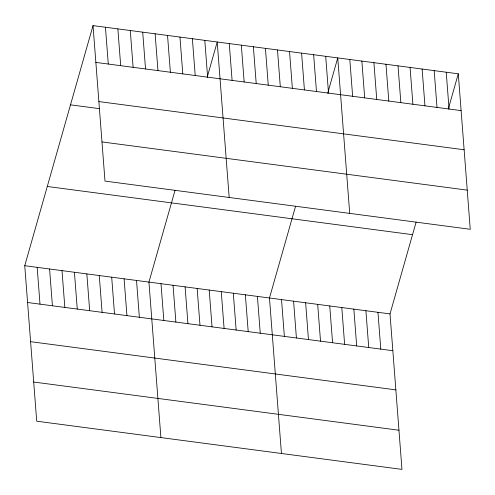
<?xml version="1.0" encoding="UTF-8"?>
<svg xmlns="http://www.w3.org/2000/svg" width="495" height="495" viewBox="0 0 495 495"><rect width="100%" height="100%" fill="white"/><g stroke="black" fill="none" stroke-linecap="round" stroke-linejoin="round"><path stroke-width="0.74" d="M416.109 222.113L390.011 313.904L401.971 469.39L36.717 421.196L24.75 265.71L93.029 25.61L458.283 73.805L470.25 229.29L104.99 181.096L93.029 25.61M175.038 190.303L148.939 282.094L160.9 437.586M207.201 77.208L217.212 41.995L229.179 197.48M295.577 206.211L269.472 298.002L281.438 453.488M327.733 93.116L337.751 57.896L349.711 213.388M448.272 109.018L458.283 73.805M95.857 62.407L461.117 110.608M98.87 101.574L464.131 149.768M70.494 104.841L99.718 108.696M101.976 141.929L467.237 190.123M47.279 186.479L412.539 234.673M24.75 265.71L390.011 313.904M27.584 302.513L392.844 350.707M30.597 341.68L395.858 389.874M33.703 382.029L398.958 430.229M446.23 72.214L449.064 109.018M434.177 70.624L437.011 107.421M422.124 69.034L424.957 105.831M410.07 67.444L412.904 104.241M398.017 65.854L400.851 102.651M385.964 64.263L388.798 101.06M373.911 62.667L376.745 99.47M361.857 61.077L364.691 97.88M377.957 312.314L380.785 349.117M349.804 59.487L352.638 96.29M365.904 310.724L368.732 347.527M353.851 309.134L356.678 345.937M325.698 56.306L328.525 93.109M341.798 307.544L344.625 344.347M313.644 54.716L316.472 91.519M329.744 305.953L332.572 342.757M301.591 53.126L304.419 89.929M317.691 304.363L320.519 341.166M289.538 51.536L292.366 88.339M305.638 302.773L308.465 339.576M277.485 49.946L280.312 86.749M293.578 301.183L296.412 337.986M265.431 48.355L268.259 85.159M281.525 299.593L284.359 336.396M253.378 46.765L256.206 83.568M241.319 45.175L244.153 81.978M257.419 296.412L260.252 333.215M229.265 43.585L232.099 80.388M245.365 294.822L248.199 331.619M233.312 293.232L236.146 330.029M204.794 40.355L207.628 77.158M221.259 291.642L224.093 328.439M192.376 38.715L195.209 75.518M209.206 290.051L212.039 326.849M179.957 37.076L182.791 73.879M197.152 288.461L199.986 325.258M167.539 35.442L170.373 72.239M185.099 286.865L187.933 323.668M155.121 33.802L157.954 70.599M173.046 285.275L175.88 322.078M142.702 32.163L145.536 68.966M160.993 283.685L163.826 320.488M130.284 30.523L133.112 67.326M117.866 28.883L120.693 65.686M136.521 280.461L139.349 317.258M105.447 27.244L108.275 64.047M124.103 278.821L126.93 315.618M111.684 277.181L114.512 313.985M99.266 275.542L102.094 312.345M86.842 273.902L89.675 310.705M74.423 272.262L77.257 309.066M62.005 270.629L64.839 307.426M49.587 268.989L52.421 305.786M37.168 267.349L40.002 304.153"/></g></svg>
